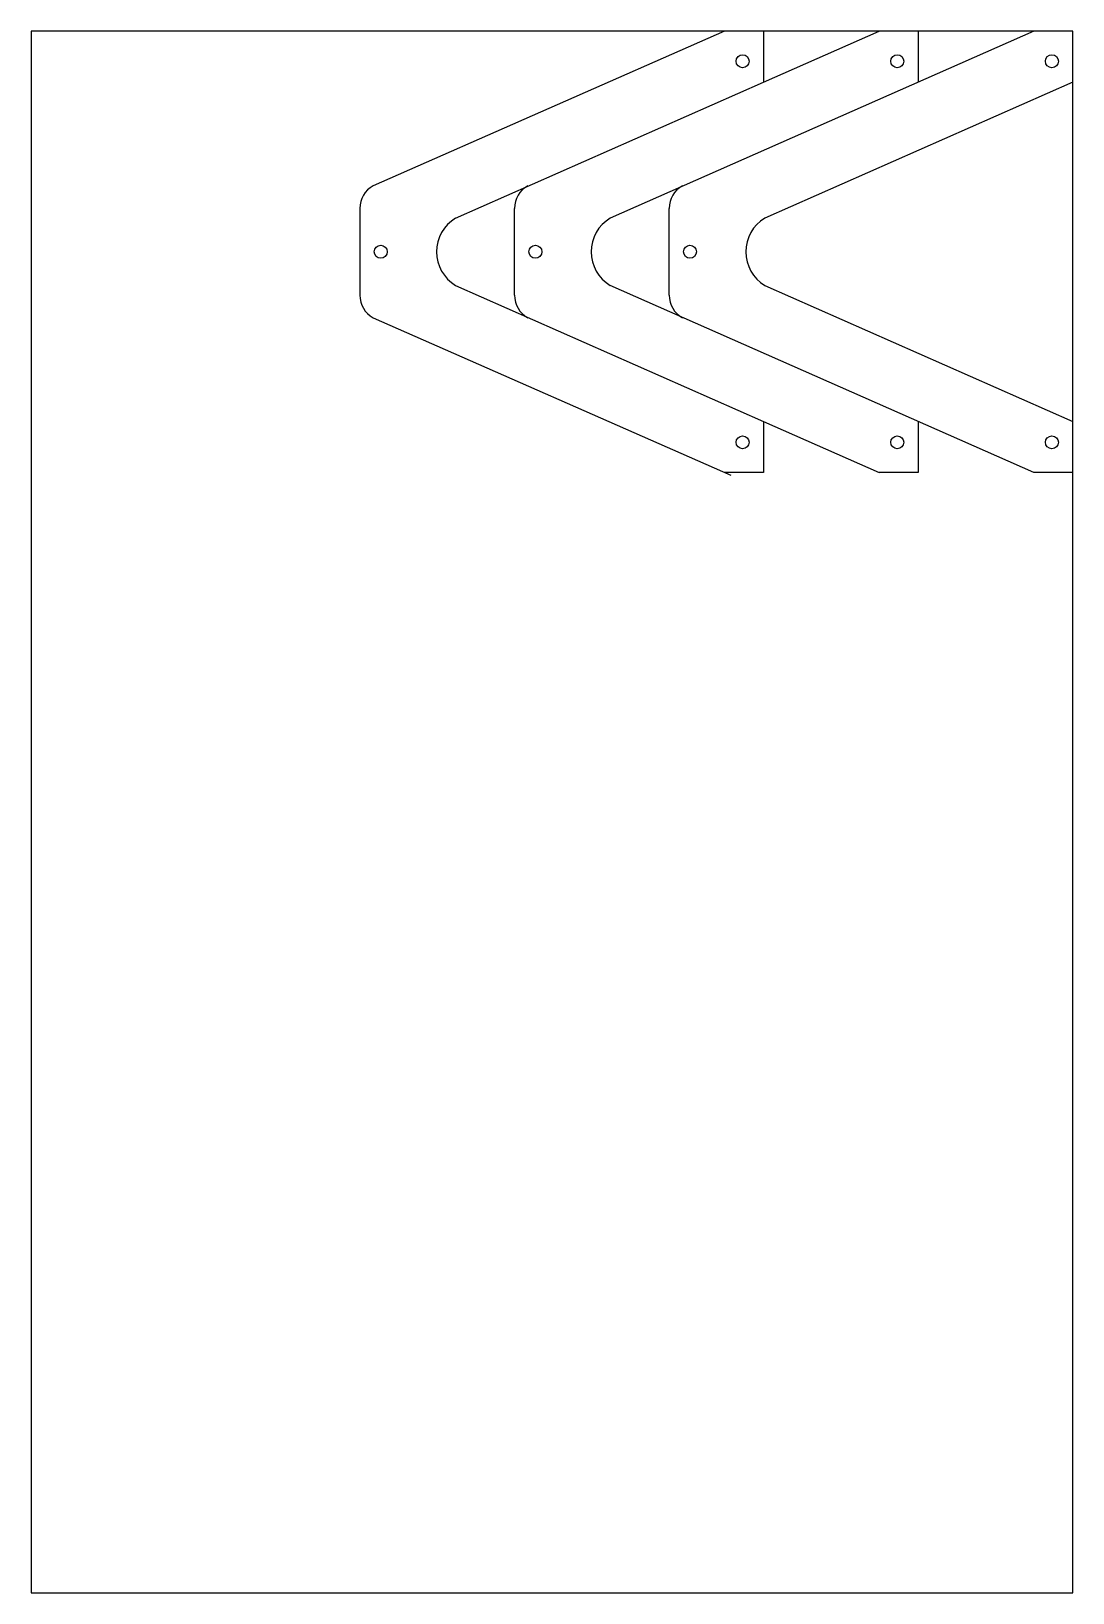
# Model space of a CAD drawing. Header units: millimetres. Extents: x 0 to 400, y 0 to 600.
import ezdxf

# ---------------------------------------------------------------- set-up
doc = ezdxf.new("R2010")
doc.units = ezdxf.units.MM
doc.header["$LTSCALE"] = 1.5
doc.header["$MEASUREMENT"] = 0
doc.layers.add('Default', color=178, linetype='Continuous', true_color=0x000000)

msp = doc.modelspace()

# ---------------------------------------------------------------- linework, layer by layer
for p, q in [((385, 600), (222.37, 528.15)), ((281.22, 580.46), (325.61, 600)), ((162.98, 528.15), (281.22, 580.46)), ((162.98, 502.35, -20.1), (281.22, 450.04, -20.1)), ((385, 430.5), (222.37, 502.35)), ((281.22, 450.04), (325.61, 430.5))]:
    msp.add_line(p, q)
at = {"layer": 'Default'}
for p, q in [((281.22, 600), (281.22, 580.46)), ((340.61, 600), (340.61, 580.46)), ((400, 0), (400, 600)), ((400, 580.46), (281.76, 528.15)), ((185.61, 498.58), (185.61, 531.92)), ((245, 498.58), (245, 531.92)), ((281.76, 502.35), (400, 450.04)), ((281.22, 450.04), (281.22, 430.5)), ((340.61, 450.04), (340.61, 430.5)), ((281.22, 430.5), (266.22, 430.5)), ((340.61, 430.5), (325.61, 430.5)), ((400, 430.5), (385, 430.5))]:
    msp.add_line(p, q, dxfattribs=at)
msp.add_lwpolyline([(400, 600), (0, 600), (0, 0), (400, 0)], dxfattribs=at)
msp.add_lwpolyline([(266.22, 600), (131.29, 540.62, 0.270261), (126.22, 531.92), (126.22, 498.58, 0.270261), (131.29, 489.88), (268.71, 429.4)], format="xyb", dxfattribs=at)
for centre in [(273.22, 588.46), (332.61, 588.46), (392, 588.46), (134.22, 515.25), (193.61, 515.25), (253, 515.25), (273.22, 442.04, -20.1), (332.61, 442.04), (392, 442.04)]:
    msp.add_circle(centre, 2.5, dxfattribs=at)
for centre, radius, start, end in [((195.61, 531.92), 10, 119.50592, 180), ((255, 531.92), 10, 119.50592, 180), ((170.63, 515.25), 15, 120.66181, 239.33819), ((230.02, 515.25), 15, 120.66181, 239.33819), ((289.41, 515.25), 15, 120.66181, 239.33819), ((195.61, 498.58, -20.1), 10, 180, 240.49408), ((255, 498.58, -20.1), 10, 180, 240.49408)]:
    msp.add_arc(centre, radius, start, end, dxfattribs=at)

doc.saveas('drawing.dxf')
